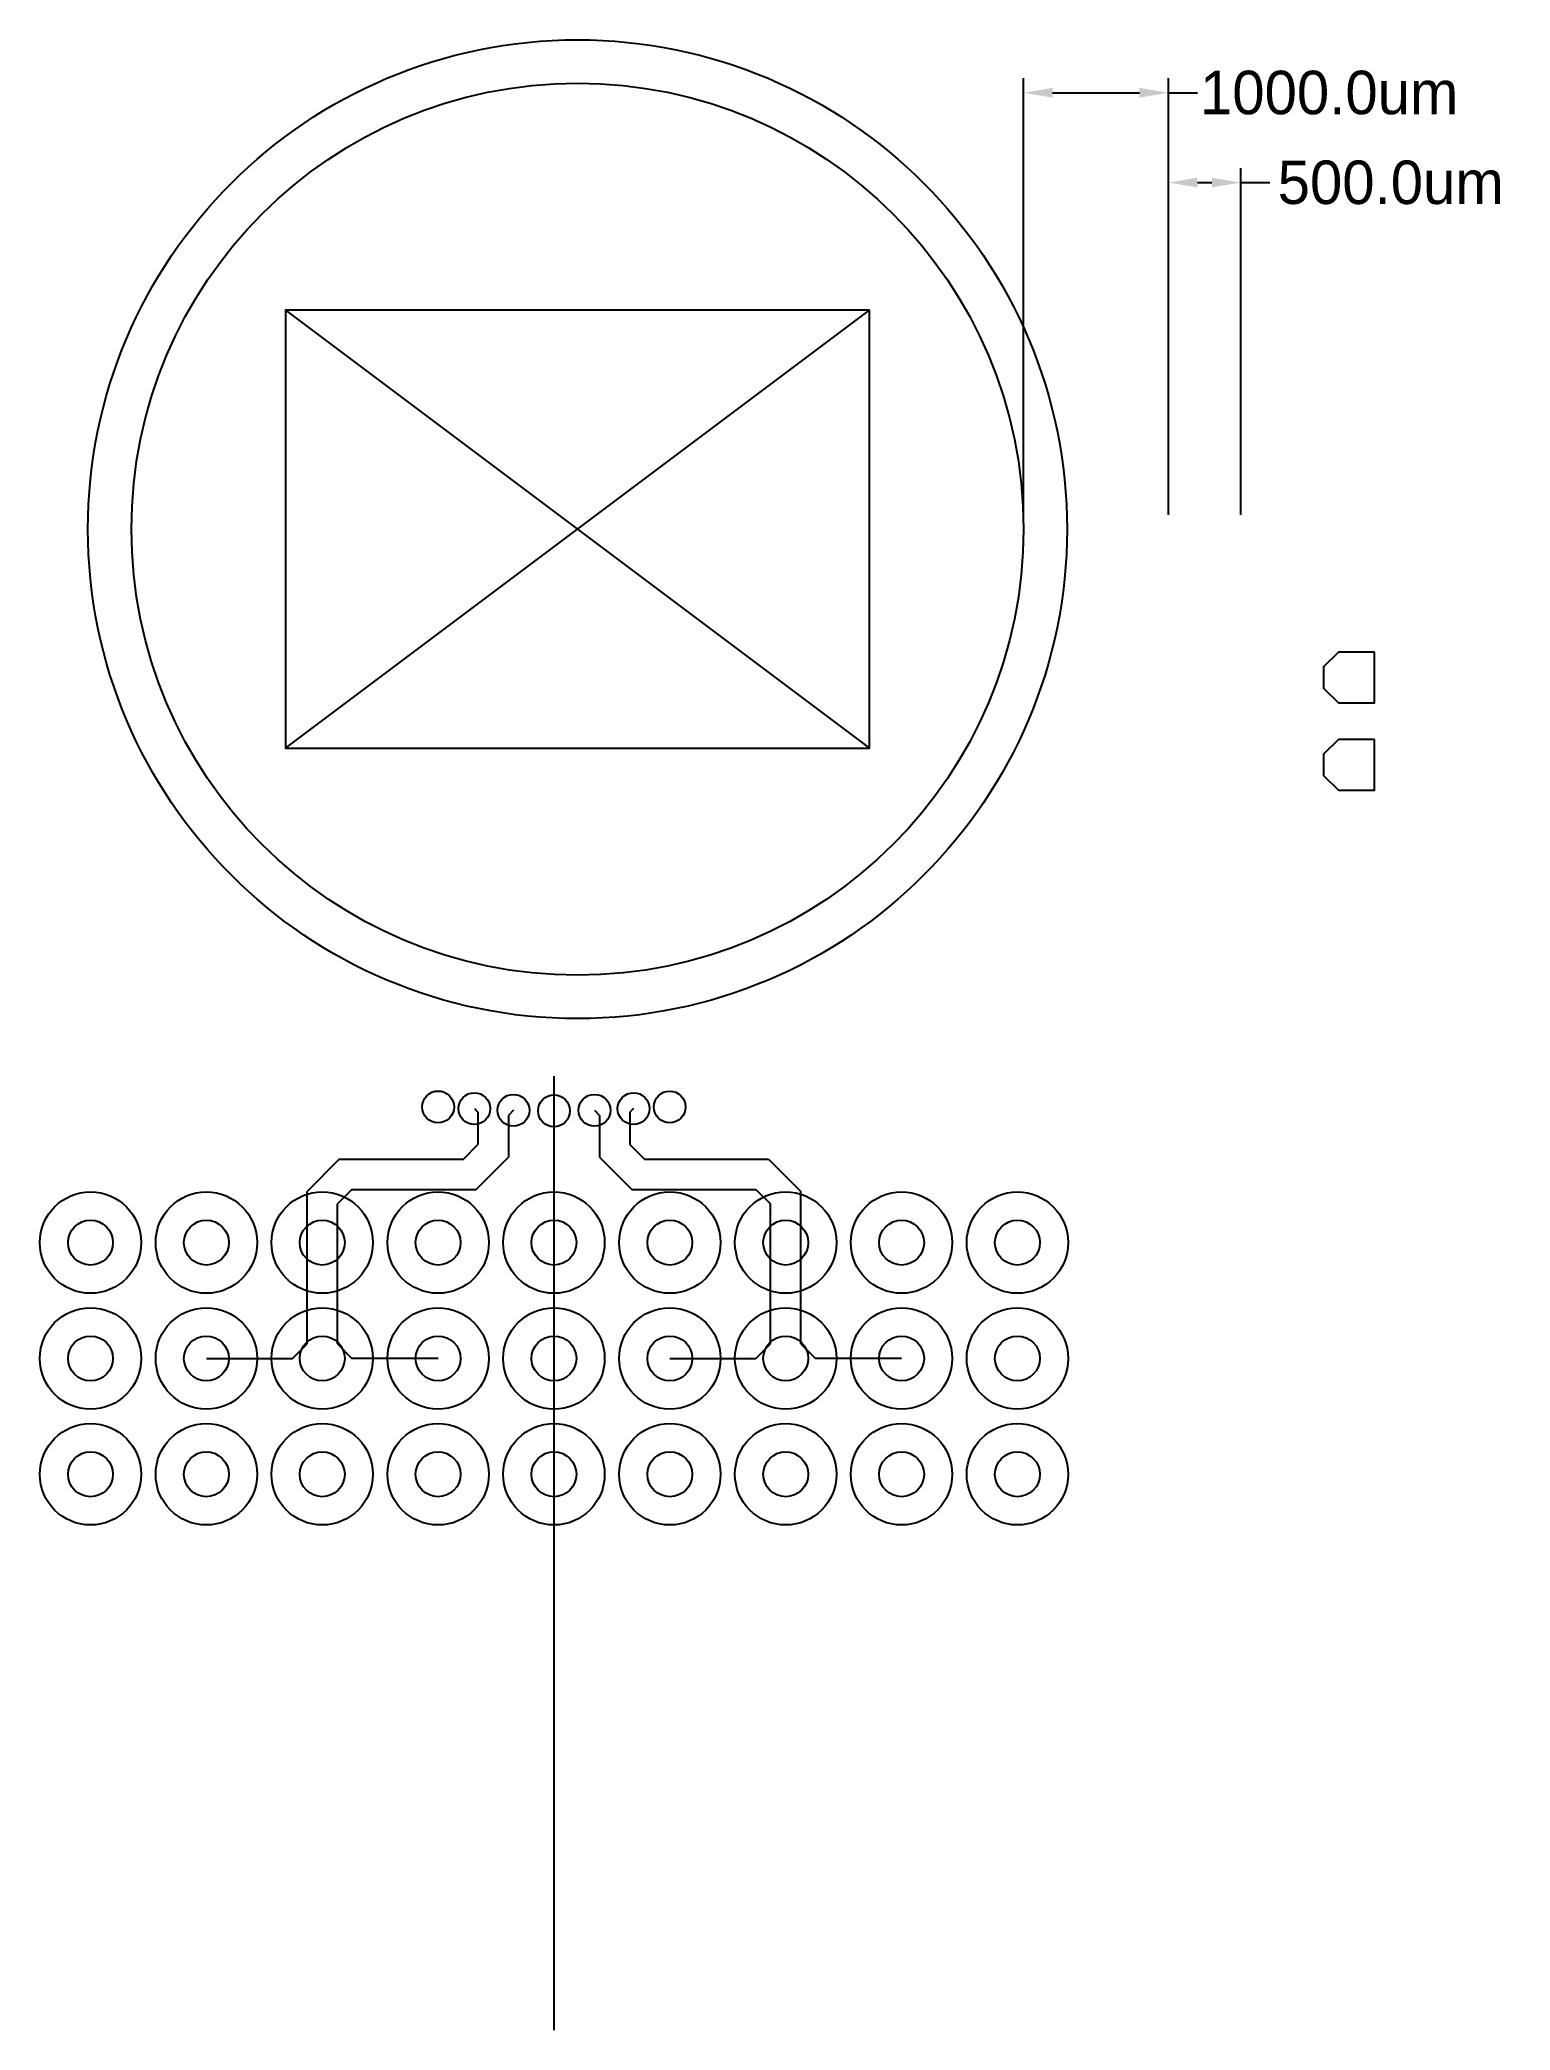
# Model space of a CAD drawing. Header units: inches. Extents: x -3713 to 6440, y -10283 to 3463.
import ezdxf

# ---------------------------------------------------------------- set-up
doc = ezdxf.new("R2010")
doc.units = ezdxf.units.IN
doc.header["$MEASUREMENT"] = 0
doc.header["$PDMODE"] = 34
doc.header["$PDSIZE"] = 5
doc.layers.get('Defpoints').update_dxf_attribs({"linetype": 'CONTINUOUS'})
for name, color, linetype in [('0 Temp01', 211, 'CONTINUOUS'), ('00 PixelArea', 80, 'CONTINUOUS'), ('00 Trace', 121, 'CONTINUOUS'), ('02Capture', 4, 'CONTINUOUS'), ('03 Window', 6, 'CONTINUOUS'), ('03 window keepout', 1, 'CONTINUOUS'), ('05 LGA Diff', 3, 'CONTINUOUS'), ('05 LGA GND', 22, 'CONTINUOUS'), ('CPNEG', 7, 'CONTINUOUS'), ('CPPOS', 7, 'CONTINUOUS')]:
    doc.layers.add(name, color=color, linetype=linetype)
doc.dimstyles.get("Standard").update_dxf_attribs({"dimtxt": 0.18, "dimasz": 0.18, "dimexe": 0.18, "dimexo": 0.0625, "dimgap": 0.09, "dimtad": 0, "dimtih": 1, "dimtoh": 1, "dimdec": 4, "dimzin": 0, "dimdsep": 46, "dimtxsty": 'Standard', "dimcen": 0.09, "dimadec": 0, "dimazin": 0, "dimtfac": 1, "dimtdec": 4, "dimtofl": 0, "dimtmove": 0, "dimatfit": 3, "dimfxl": 1, "dimtolj": 1, "dimtzin": 0, "dimarcsym": 0})

# ---------------------------------------------------------------- blocks, each defined once
blk = doc.blocks.new('*D2')
at = {"layer": '0 Temp01', "color": 0, "lineweight": -2, "transparency": 16777216}
for p, q in [((3080, 183), (3080, 3197)), ((4080, 183), (4080, 3197)), ((3280, 3097), (3880, 3097)), ((4080, 3097), (4280, 3097))]:
    blk.add_line(p, q, dxfattribs=at)
at = {"layer": '0 Temp01', "color": 0, "transparency": 16777216}
for points in [[(3280, 3131), (3280, 3064), (3080, 3097)], [(3880, 3131), (3880, 3064), (4080, 3097)]]:
    blk.add_solid(points, dxfattribs=at)
at = {"layer": 'Defpoints', "color": 0, "transparency": 16777216}
for p in [(4080, 3097), (3080, 83), (4080, 83)]:
    blk.add_point(p, dxfattribs=at)
at = {"layer": '0 Temp01', "color": 0, "transparency": 16777216, "insert": (5190, 3097), "char_height": 300, "attachment_point": 5}
blk.add_mtext('\\A1;1000.0um', dxfattribs=at)
blk = doc.blocks.new('*D3')
at = {"layer": '0 Temp01', "color": 0, "lineweight": -2, "transparency": 16777216}
for p, q in [((4080, 183), (4080, 2577)), ((4280, 2477), (4380, 2477)), ((4580, 183), (4580, 2577)), ((4580, 2477), (4780, 2477))]:
    blk.add_line(p, q, dxfattribs=at)
at = {"layer": '0 Temp01', "color": 0, "transparency": 16777216}
for points in [[(4280, 2510), (4280, 2444), (4080, 2477)], [(4380, 2510), (4380, 2444), (4580, 2477)]]:
    blk.add_solid(points, dxfattribs=at)
at = {"layer": 'Defpoints', "color": 0, "transparency": 16777216}
for p in [(4580, 2477), (4080, 83), (4580, 83)]:
    blk.add_point(p, dxfattribs=at)
at = {"layer": '0 Temp01', "color": 0, "transparency": 16777216, "insert": (5615, 2477), "char_height": 300, "attachment_point": 5}
blk.add_mtext('\\A1;500.0um', dxfattribs=at)

msp = doc.modelspace()

# ---------------------------------------------------------------- linework, layer by layer
at = {"layer": '0 Temp01'}
msp.add_line((-162.51, -3693.94), (-162.51, -10283.49), dxfattribs=at)
at = {"layer": '00 PixelArea'}
for p, q in [((-2016, 1595), (2016, -1429)), ((-2016, -1429), (2016, 1595))]:
    msp.add_line(p, q, dxfattribs=at)
msp.add_lwpolyline([(2016, 1595), (-2016, 1595), (-2016, -1429), (2016, -1429)], close=True, dxfattribs=at)
at = {"layer": '00 Trace'}
for p, q in [((-712.21, -3918.89), (-687.24, -3943.86)), ((-687.24, -3943.86), (-687.24, -4167.44)), ((-442.27, -3930.2), (-477.24, -3965.17)), ((-477.24, -3965.17), (-477.24, -4254.43)), ((117.24, -3930.2), (152.21, -3965.17)), ((152.21, -3965.17), (152.21, -4254.43)), ((387.19, -3918.87), (362.21, -3943.85)), ((362.21, -3943.85), (362.21, -4167.44)), ((-787.24, -4267.44), (-687.24, -4167.44)), ((-700.26, -4477.44), (-477.24, -4254.43)), ((152.21, -4254.43), (375.23, -4477.44)), ((362.21, -4167.44), (462.21, -4267.44)), ((-1644.5, -4267.44), (-1867.51, -4490.46)), ((-1644.5, -4267.44), (-787.24, -4267.44)), ((462.21, -4267.44), (1319.47, -4267.44)), ((1319.47, -4267.44), (1542.49, -4490.46)), ((-1867.51, -5544.1), (-1867.51, -4490.46)), ((-1557.51, -4477.44), (-1657.51, -4577.44)), ((-1557.51, -4477.44), (-700.26, -4477.44)), ((375.23, -4477.44), (1232.49, -4477.44)), ((1232.49, -4477.44), (1332.49, -4577.44)), ((1542.49, -5544.1), (1542.49, -4490.46)), ((-1657.51, -5544.1), (-1657.51, -4577.44)), ((1332.49, -5544.1), (1332.49, -4577.44)), ((-1967.51, -5644.1), (-1867.51, -5544.1)), ((-1657.51, -5544.1), (-1557.51, -5644.1)), ((1232.49, -5644.1), (1332.49, -5544.1)), ((1542.49, -5544.1), (1642.49, -5644.1)), ((-2562.51, -5644.1), (-1967.51, -5644.1)), ((-962.51, -5644.1), (-1557.51, -5644.1)), ((637.49, -5644.1), (1232.49, -5644.1)), ((2237.49, -5644.1), (1642.49, -5644.1))]:
    msp.add_line(p, q, dxfattribs=at)
at = {"layer": '02Capture'}
for centre, radius in [((-962.46, -3907.03), 110), ((-712.21, -3918.89), 110), ((-442.27, -3930.2), 110), ((-162.51, -3933.94), 110), ((117.24, -3930.2), 110), ((387.19, -3918.87), 110), ((636.72, -3907.13), 110), ((-3362.51, -4844.1), 155), ((-2562.51, -4844.1), 155), ((-1762.51, -4844.1), 155), ((-962.51, -4844.1), 155), ((-162.51, -4844.1), 155), ((637.49, -4844.1), 155), ((1437.49, -4844.1), 155), ((2237.49, -4844.1), 155), ((3037.49, -4844.1), 155), ((-3362.51, -5644.1), 155), ((-2562.51, -5644.1), 155), ((-1762.51, -5644.1), 155), ((-962.51, -5644.1), 155), ((-162.51, -5644.1), 155), ((637.49, -5644.1), 155), ((1437.49, -5644.1), 155), ((2237.49, -5644.1), 155), ((3037.49, -5644.1), 155), ((-3362.51, -6444.1), 155), ((-2562.51, -6444.1), 155), ((-1762.51, -6444.1), 155), ((-962.51, -6444.1), 155), ((-162.51, -6444.1), 155), ((637.49, -6444.1), 155), ((1437.49, -6444.1), 155), ((2237.49, -6444.1), 155), ((3037.49, -6444.1), 155)]:
    msp.add_circle(centre, radius, dxfattribs=at)
at = {"layer": '03 Window'}
msp.add_circle((0, 83), 3079.99, dxfattribs=at)
at = {"layer": '03 window keepout'}
msp.add_circle((0, 83), 3379.99, dxfattribs=at)
at = {"layer": '05 LGA Diff'}
for centre in [(-2562.51, -5644.1), (-962.51, -5644.1), (637.49, -5644.1), (2237.49, -5644.1)]:
    msp.add_circle(centre, 350, dxfattribs=at)
at = {"layer": '05 LGA GND'}
for centre in [(-3362.51, -4844.1), (-2562.51, -4844.1), (-1762.51, -4844.1), (-962.51, -4844.1), (-162.51, -4844.1), (637.49, -4844.1), (1437.49, -4844.1), (2237.49, -4844.1), (3037.49, -4844.1), (-3362.51, -5644.1), (-1762.51, -5644.1), (-162.51, -5644.1), (1437.49, -5644.1), (3037.49, -5644.1), (-3362.51, -6444.1), (-2562.51, -6444.1), (-1762.51, -6444.1), (-962.51, -6444.1), (-162.51, -6444.1), (637.49, -6444.1), (1437.49, -6444.1), (2237.49, -6444.1), (3037.49, -6444.1)]:
    msp.add_circle(centre, 350, dxfattribs=at)
at = {"layer": 'CPNEG'}
msp.add_lwpolyline([(5501.9, -1370), (5253.5, -1370), (5151.9, -1471.6), (5151.9, -1618.4), (5253.5, -1720), (5501.9, -1720)], close=True, dxfattribs=at)
at = {"layer": 'CPPOS'}
msp.add_lwpolyline([(5501.9, -766), (5253.5, -766), (5151.9, -867.6), (5151.9, -1014.4), (5253.5, -1116), (5501.9, -1116)], close=True, dxfattribs=at)

# ---------------------------------------------------------------- dimensions: what is measured, and where the dimension line sits
at = {"layer": '0 Temp01'}
for base, p1, p2, picture, middle in [((4079.99, 3097.35), (3079.99, 83), (4079.99, 83), '*D2', (5189.99, 3097.35)), ((4579.99, 2476.9), (4079.99, 83), (4579.99, 83), '*D3', (5614.99, 2476.9))]:
    dim = msp.add_linear_dim(base=base, p1=p1, p2=p2, dimstyle='Standard', override={"dimscale": 0.1, "dimtxt": 3000, "dimasz": 2000, "dimexe": 1000, "dimexo": 1000, "dimgap": 100, "dimtih": 0, "dimtoh": 0, "dimdec": 1, "dimpost": 'um', "dimcen": 10, "dimtdec": 1}, dxfattribs=at)
    dim.commit()
    dim.dimension.update_dxf_attribs({"geometry": picture, "text_midpoint": middle})

doc.saveas('drawing.dxf')
